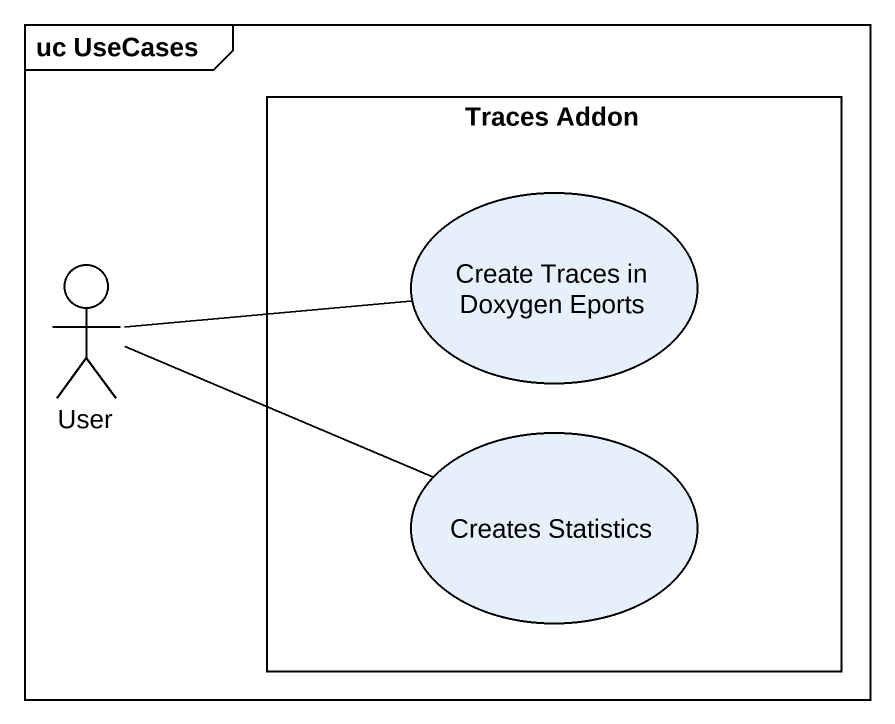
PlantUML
@startuml
mainframe uc UseCases
rectangle "Traces Addon" as Traces_Addon {
  usecase "Create Traces in Doxygen Eports" as Create_Traces_in_Doxygen
  usecase "Creates Statistics" as Creates_Statistics
}
actor User
User -right- Create_Traces_in_Doxygen
User -right- Creates_Statistics
@enduml
